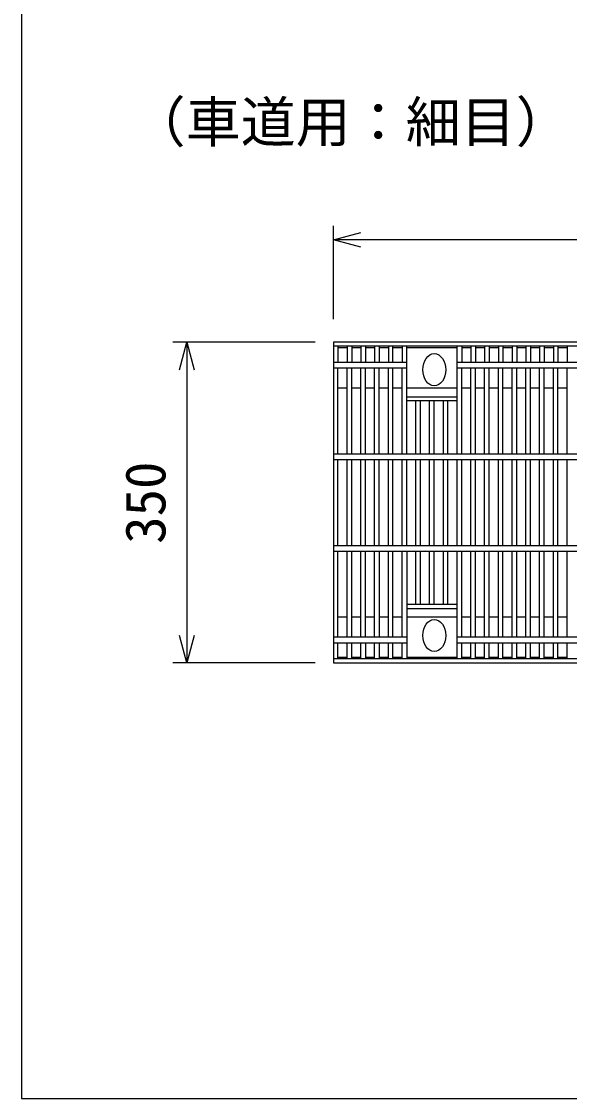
# Model space of a CAD drawing. Units: millimetres, scale not verified. Extents: x -25200 to 25200, y -8910 to 8910.
# Drawn here: x -16762 to -16165, y 1083 to 2258 of the extents above; entities that cross this region are included whole.
import ezdxf
from ezdxf.enums import TextEntityAlignment as Align

# ---------------------------------------------------------------- set-up
doc = ezdxf.new("R2010")
doc.units = ezdxf.units.MM
doc.header["$LTSCALE"] = 30
for name, color, linetype, lineweight in [('0-0_DIM', 7, 'Continuous', 25), ('0-2_HATCH', 6, 'Continuous', 25), ('0-7_TXT', 7, 'Continuous', 25)]:
    doc.layers.add(name, color=color, linetype=linetype, lineweight=lineweight)
doc.styles.add('ＭＳ ゴシック', font='')
doc.styles.get('ＭＳ ゴシック').set_extended_font_data('MS Gothic')

msp = doc.modelspace()

# ---------------------------------------------------------------- linework, layer by layer
at = {"layer": '0-0_DIM'}
for p, q in [((-16422.21, 1933.09), (-16422.21, 2034.68)), ((-15427.21, 2019.68), (-16422.21, 2019.68)), ((-16442.21, 1907.87), (-16597.21, 1907.87)), ((-16582.21, 1907.87), (-16582.21, 1557.87)), ((-16442.21, 1557.87), (-16597.21, 1557.87))]:
    msp.add_line(p, q, dxfattribs=at)
for points in [[(-16392.21, 2011.64), (-16422.21, 2019.68), (-16392.21, 2027.71)], [(-16590.25, 1877.87), (-16582.21, 1907.87), (-16574.17, 1877.87)], [(-16574.17, 1587.87), (-16582.21, 1557.87), (-16590.25, 1587.87)]]:
    msp.add_lwpolyline(points, dxfattribs=at)
at = {"layer": '0-2_HATCH'}
for p, q in [((-15427.21, 1907.87), (-16422.21, 1907.87)), ((-15427.21, 1903.37), (-16422.21, 1903.37)), ((-16417.21, 1903.37), (-16417.21, 1885.87)), ((-16407.21, 1901.87), (-16417.21, 1901.87)), ((-16407.21, 1903.37), (-16407.21, 1885.87)), ((-16402.21, 1903.37), (-16402.21, 1885.87)), ((-16392.21, 1901.87), (-16402.21, 1901.87)), ((-16392.21, 1903.37), (-16392.21, 1885.87)), ((-16387.21, 1903.37), (-16387.21, 1885.87)), ((-16377.21, 1901.87), (-16387.21, 1901.87)), ((-16377.21, 1903.37), (-16377.21, 1885.87)), ((-16372.21, 1903.37), (-16372.21, 1885.87)), ((-16362.21, 1901.87), (-16372.21, 1901.87)), ((-16362.21, 1903.37), (-16362.21, 1885.87)), ((-16357.21, 1885.87), (-16357.21, 1903.37)), ((-16347.21, 1901.87), (-16357.21, 1901.87)), ((-16347.21, 1903.37), (-16347.21, 1885.87)), ((-16342.21, 1785.87), (-16342.21, 1903.37)), ((-16287.21, 1901.87), (-16342.21, 1901.87)), ((-16287.21, 1785.87), (-16287.21, 1903.37)), ((-16282.21, 1903.37), (-16282.21, 1885.87)), ((-16272.21, 1901.87), (-16282.21, 1901.87)), ((-16272.21, 1903.37), (-16272.21, 1885.87)), ((-16267.21, 1903.37), (-16267.21, 1885.87)), ((-16257.21, 1901.87), (-16267.21, 1901.87)), ((-16257.21, 1903.37), (-16257.21, 1885.87)), ((-16252.21, 1903.37), (-16252.21, 1885.87)), ((-16242.21, 1901.87), (-16252.21, 1901.87)), ((-16242.21, 1903.37), (-16242.21, 1885.87)), ((-16237.21, 1903.37), (-16237.21, 1885.87)), ((-16227.21, 1901.87), (-16237.21, 1901.87)), ((-16227.21, 1903.37), (-16227.21, 1885.87)), ((-16222.21, 1903.37), (-16222.21, 1885.87)), ((-16212.21, 1901.87), (-16222.21, 1901.87)), ((-16212.21, 1903.37), (-16212.21, 1885.87)), ((-16207.21, 1903.37), (-16207.21, 1885.87)), ((-16197.21, 1901.87), (-16207.21, 1901.87)), ((-16197.21, 1903.37), (-16197.21, 1885.87)), ((-16192.21, 1903.37), (-16192.21, 1885.87)), ((-16182.21, 1901.87), (-16192.21, 1901.87)), ((-16182.21, 1903.37), (-16182.21, 1885.87)), ((-16177.21, 1903.37), (-16177.21, 1885.87)), ((-16167.21, 1901.87), (-16177.21, 1901.87)), ((-16167.21, 1903.37), (-16167.21, 1885.87)), ((-16342.21, 1885.87), (-16422.21, 1885.87)), ((-15562.21, 1885.87), (-16287.21, 1885.87)), ((-16422.21, 1879.87), (-16342.21, 1879.87)), ((-16417.21, 1785.87), (-16417.21, 1879.87)), ((-16407.21, 1785.87), (-16407.21, 1879.87)), ((-16402.21, 1785.87), (-16402.21, 1879.87)), ((-16392.21, 1785.87), (-16392.21, 1879.87)), ((-16387.21, 1785.87), (-16387.21, 1879.87)), ((-16377.21, 1785.87), (-16377.21, 1879.87)), ((-16372.21, 1785.87), (-16372.21, 1879.87)), ((-16362.21, 1785.87), (-16362.21, 1879.87)), ((-16357.21, 1785.87), (-16357.21, 1879.87)), ((-16347.21, 1785.87), (-16347.21, 1879.87)), ((-16287.21, 1879.87), (-15562.21, 1879.87)), ((-16282.21, 1785.87), (-16282.21, 1879.87)), ((-16272.21, 1785.87), (-16272.21, 1879.87)), ((-16267.21, 1785.87), (-16267.21, 1879.87)), ((-16257.21, 1785.87), (-16257.21, 1879.87)), ((-16252.21, 1785.87), (-16252.21, 1879.87)), ((-16242.21, 1785.87), (-16242.21, 1879.87)), ((-16237.21, 1785.87), (-16237.21, 1879.87)), ((-16227.21, 1785.87), (-16227.21, 1879.87)), ((-16222.21, 1785.87), (-16222.21, 1879.87)), ((-16212.21, 1785.87), (-16212.21, 1879.87)), ((-16207.21, 1785.87), (-16207.21, 1879.87)), ((-16197.21, 1785.87), (-16197.21, 1879.87)), ((-16192.21, 1785.87), (-16192.21, 1879.87)), ((-16182.21, 1785.87), (-16182.21, 1879.87)), ((-16177.21, 1785.87), (-16177.21, 1879.87)), ((-16167.21, 1785.87), (-16167.21, 1879.87)), ((-16407.21, 1857.87), (-16417.21, 1857.87)), ((-16392.21, 1857.87), (-16402.21, 1857.87)), ((-16377.21, 1857.87), (-16387.21, 1857.87)), ((-16362.21, 1857.87), (-16372.21, 1857.87)), ((-16347.21, 1857.87), (-16357.21, 1857.87)), ((-16287.21, 1857.87), (-16342.21, 1857.87)), ((-16272.21, 1857.87), (-16282.21, 1857.87)), ((-16257.21, 1857.87), (-16267.21, 1857.87)), ((-16242.21, 1857.87), (-16252.21, 1857.87)), ((-16227.21, 1857.87), (-16237.21, 1857.87)), ((-16212.21, 1857.87), (-16222.21, 1857.87)), ((-16197.21, 1857.87), (-16207.21, 1857.87)), ((-16182.21, 1857.87), (-16192.21, 1857.87)), ((-16167.21, 1857.87), (-16177.21, 1857.87)), ((-16342.21, 1848.37), (-16287.21, 1848.37)), ((-16287.21, 1843.87), (-16342.21, 1843.87)), ((-16332.21, 1785.87), (-16332.21, 1843.87)), ((-16327.21, 1785.87), (-16327.21, 1843.87)), ((-16317.21, 1785.87), (-16317.21, 1843.87)), ((-16312.21, 1785.87), (-16312.21, 1843.87)), ((-16302.21, 1785.87), (-16302.21, 1843.87)), ((-16297.21, 1785.87), (-16297.21, 1843.87)), ((-15427.21, 1785.87), (-16422.21, 1785.87)), ((-16422.21, 1779.87), (-15427.21, 1779.87)), ((-16417.21, 1685.87), (-16417.21, 1779.87)), ((-16407.21, 1685.87), (-16407.21, 1779.87)), ((-16402.21, 1685.87), (-16402.21, 1779.87)), ((-16392.21, 1685.87), (-16392.21, 1779.87)), ((-16387.21, 1685.87), (-16387.21, 1779.87)), ((-16377.21, 1685.87), (-16377.21, 1779.87)), ((-16372.21, 1685.87), (-16372.21, 1779.87)), ((-16362.21, 1685.87), (-16362.21, 1779.87)), ((-16357.21, 1685.87), (-16357.21, 1779.87)), ((-16347.21, 1685.87), (-16347.21, 1779.87)), ((-16342.21, 1685.87), (-16342.21, 1779.87)), ((-16332.21, 1685.87), (-16332.21, 1779.87)), ((-16327.21, 1685.87), (-16327.21, 1779.87)), ((-16317.21, 1685.87), (-16317.21, 1779.87)), ((-16312.21, 1685.87), (-16312.21, 1779.87)), ((-16302.21, 1685.87), (-16302.21, 1779.87)), ((-16297.21, 1685.87), (-16297.21, 1779.87)), ((-16287.21, 1685.87), (-16287.21, 1779.87)), ((-16282.21, 1685.87), (-16282.21, 1779.87)), ((-16272.21, 1685.87), (-16272.21, 1779.87)), ((-16267.21, 1685.87), (-16267.21, 1779.87)), ((-16257.21, 1685.87), (-16257.21, 1779.87)), ((-16252.21, 1685.87), (-16252.21, 1779.87)), ((-16242.21, 1685.87), (-16242.21, 1779.87)), ((-16237.21, 1685.87), (-16237.21, 1779.87)), ((-16227.21, 1685.87), (-16227.21, 1779.87)), ((-16222.21, 1685.87), (-16222.21, 1779.87)), ((-16212.21, 1685.87), (-16212.21, 1779.87)), ((-16207.21, 1685.87), (-16207.21, 1779.87)), ((-16197.21, 1685.87), (-16197.21, 1779.87)), ((-16192.21, 1685.87), (-16192.21, 1779.87)), ((-16182.21, 1685.87), (-16182.21, 1779.87)), ((-16177.21, 1685.87), (-16177.21, 1779.87)), ((-16167.21, 1685.87), (-16167.21, 1779.87)), ((-15427.21, 1685.87), (-16422.21, 1685.87)), ((-16422.21, 1679.87), (-15427.21, 1679.87)), ((-16417.21, 1585.87), (-16417.21, 1679.87)), ((-16407.21, 1585.87), (-16407.21, 1679.87)), ((-16402.21, 1585.87), (-16402.21, 1679.87)), ((-16392.21, 1585.87), (-16392.21, 1679.87)), ((-16387.21, 1585.87), (-16387.21, 1679.87)), ((-16377.21, 1585.87), (-16377.21, 1679.87)), ((-16372.21, 1679.87), (-16372.21, 1585.87)), ((-16362.21, 1585.87), (-16362.21, 1679.87)), ((-16357.21, 1585.87), (-16357.21, 1679.87)), ((-16347.21, 1585.87), (-16347.21, 1679.87)), ((-16342.21, 1679.87), (-16342.21, 1562.37)), ((-16332.21, 1621.87), (-16332.21, 1679.87)), ((-16327.21, 1621.87), (-16327.21, 1679.87)), ((-16317.21, 1621.87), (-16317.21, 1679.87)), ((-16312.21, 1621.87), (-16312.21, 1679.87)), ((-16302.21, 1621.87), (-16302.21, 1679.87)), ((-16297.21, 1621.87), (-16297.21, 1679.87)), ((-16287.21, 1562.37), (-16287.21, 1679.87)), ((-16282.21, 1585.87), (-16282.21, 1679.87)), ((-16272.21, 1585.87), (-16272.21, 1679.87)), ((-16267.21, 1585.87), (-16267.21, 1679.87)), ((-16257.21, 1585.87), (-16257.21, 1679.87)), ((-16252.21, 1585.87), (-16252.21, 1679.87)), ((-16242.21, 1585.87), (-16242.21, 1679.87)), ((-16237.21, 1585.87), (-16237.21, 1679.87)), ((-16227.21, 1585.87), (-16227.21, 1679.87)), ((-16222.21, 1585.87), (-16222.21, 1679.87)), ((-16212.21, 1585.87), (-16212.21, 1679.87)), ((-16207.21, 1585.87), (-16207.21, 1679.87)), ((-16197.21, 1585.87), (-16197.21, 1679.87)), ((-16192.21, 1585.87), (-16192.21, 1679.87)), ((-16182.21, 1585.87), (-16182.21, 1679.87)), ((-16177.21, 1585.87), (-16177.21, 1679.87)), ((-16167.21, 1585.87), (-16167.21, 1679.87)), ((-16342.21, 1621.87), (-16287.21, 1621.87)), ((-16342.21, 1617.37), (-16287.21, 1617.37)), ((-16407.21, 1607.87), (-16417.21, 1607.87)), ((-16392.21, 1607.87), (-16402.21, 1607.87)), ((-16377.21, 1607.87), (-16387.21, 1607.87)), ((-16362.21, 1607.87), (-16372.21, 1607.87)), ((-16347.21, 1607.87), (-16357.21, 1607.87)), ((-16287.21, 1607.87), (-16342.21, 1607.87)), ((-16272.21, 1607.87), (-16282.21, 1607.87)), ((-16257.21, 1607.87), (-16267.21, 1607.87)), ((-16242.21, 1607.87), (-16252.21, 1607.87)), ((-16227.21, 1607.87), (-16237.21, 1607.87)), ((-16212.21, 1607.87), (-16222.21, 1607.87)), ((-16197.21, 1607.87), (-16207.21, 1607.87)), ((-16182.21, 1607.87), (-16192.21, 1607.87)), ((-16167.21, 1607.87), (-16177.21, 1607.87)), ((-16342.21, 1585.87), (-16422.21, 1585.87)), ((-16422.21, 1579.87), (-16342.21, 1579.87)), ((-16417.21, 1562.37), (-16417.21, 1579.87)), ((-16407.21, 1562.37), (-16407.21, 1579.87)), ((-16402.21, 1562.37), (-16402.21, 1579.87)), ((-16392.21, 1562.37), (-16392.21, 1579.87)), ((-16387.21, 1579.87), (-16387.21, 1562.37)), ((-16377.21, 1562.37), (-16377.21, 1579.87)), ((-16372.21, 1579.87), (-16372.21, 1562.37)), ((-16362.21, 1562.37), (-16362.21, 1579.87)), ((-16357.21, 1562.37), (-16357.21, 1579.87)), ((-16347.21, 1562.37), (-16347.21, 1579.87)), ((-15562.21, 1585.87), (-16287.21, 1585.87)), ((-16287.21, 1579.87), (-15562.21, 1579.87)), ((-16282.21, 1562.37), (-16282.21, 1579.87)), ((-16272.21, 1562.37), (-16272.21, 1579.87)), ((-16267.21, 1562.37), (-16267.21, 1579.87)), ((-16257.21, 1562.37), (-16257.21, 1579.87)), ((-16252.21, 1562.37), (-16252.21, 1579.87)), ((-16242.21, 1562.37), (-16242.21, 1579.87)), ((-16237.21, 1562.37), (-16237.21, 1579.87)), ((-16227.21, 1562.37), (-16227.21, 1579.87)), ((-16222.21, 1562.37), (-16222.21, 1579.87)), ((-16212.21, 1562.37), (-16212.21, 1579.87)), ((-16207.21, 1562.37), (-16207.21, 1579.87)), ((-16197.21, 1562.37), (-16197.21, 1579.87)), ((-16192.21, 1562.37), (-16192.21, 1579.87)), ((-16182.21, 1562.37), (-16182.21, 1579.87)), ((-16177.21, 1562.37), (-16177.21, 1579.87)), ((-16167.21, 1562.37), (-16167.21, 1579.87)), ((-16407.21, 1563.87), (-16417.21, 1563.87)), ((-16392.21, 1563.87), (-16402.21, 1563.87)), ((-16377.21, 1563.87), (-16387.21, 1563.87)), ((-16362.21, 1563.87), (-16372.21, 1563.87)), ((-16347.21, 1563.87), (-16357.21, 1563.87)), ((-16287.21, 1563.87), (-16342.21, 1563.87)), ((-16272.21, 1563.87), (-16282.21, 1563.87)), ((-16257.21, 1563.87), (-16267.21, 1563.87)), ((-16242.21, 1563.87), (-16252.21, 1563.87)), ((-16227.21, 1563.87), (-16237.21, 1563.87)), ((-16212.21, 1563.87), (-16222.21, 1563.87)), ((-16197.21, 1563.87), (-16207.21, 1563.87)), ((-16182.21, 1563.87), (-16192.21, 1563.87)), ((-16167.21, 1563.87), (-16177.21, 1563.87)), ((-15427.21, 1562.37), (-16422.21, 1562.37))]:
    msp.add_line(p, q, dxfattribs=at)
msp.add_lwpolyline([(-16422.21, 1907.87), (-16422.21, 1557.87), (-15427.21, 1557.87)], dxfattribs=at)
for centre in [(-16312.21, 1877.87), (-16312.21, 1587.87)]:
    msp.add_ellipse(centre, major_axis=(0, 17.5), ratio=0.714286, dxfattribs=at)
at = {"layer": '0-7_TXT'}
msp.add_lwpolyline([(-16762.38, 1082.74), (-14962.38, 1082.74), (-14962.38, 3432.74), (-16762.38, 3432.74)], close=True, dxfattribs=at)

# ---------------------------------------------------------------- texts
at = {"layer": '0-0_DIM', "style": 'ＭＳ ゴシック'}
msp.add_text('（車道用：細目）', height=43.99, dxfattribs=at).set_placement((-16643.35, 2113.05), align=Align.BOTTOM_LEFT)
msp.add_text('350', height=43.99, rotation=90, dxfattribs=at).set_placement((-16592.21, 1687.87), align=Align.BOTTOM_LEFT)

doc.saveas('drawing.dxf')
